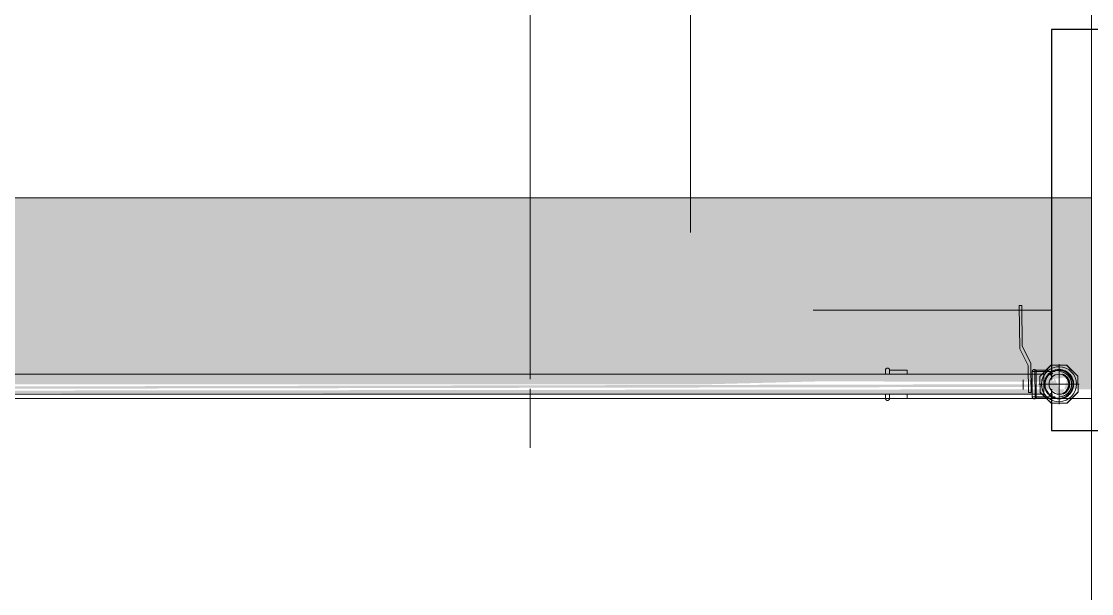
# Model space of a CAD drawing. Header units: metres. Extents: x 5 to 242, y -3 to 162.
# Drawn here: x 184.604 to 185.938, y 108.021 to 108.734 of the extents above; entities that cross this region are included whole.
import ezdxf

# ---------------------------------------------------------------- set-up
doc = ezdxf.new("R2010")
doc.units = ezdxf.units.M
doc.linetypes.add('IMPORT-Dashed _3_', pattern=[0.75, 0.5, -0.25])
doc.layers.add('1053_ARQ_BASE_MATADOURO_2_dwg', color=7, linetype='Continuous', lineweight=5, true_color=0x767676)
doc.layers.add('1053_ARQ_BASE_MATADOURO_dwg', color=7, linetype='Continuous', lineweight=5, true_color=0x767676)
for name, color, linetype, lineweight in [('A-ESTRUTURA', 7, 'Continuous', 30), ('A-PISO', 7, 'Continuous', 5), ('A-WALL', 7, 'Continuous', 9), ('A_PROJEÇÃO', 7, 'IMPORT-Dashed _3_', 5), ('P-PIPE', 7, 'Continuous', 5), ('P-PIPE-CNTR', 7, 'Continuous', 5)]:
    doc.layers.add(name, color=color, linetype=linetype, lineweight=lineweight)

# ---------------------------------------------------------------- blocks, each defined once
blk = doc.blocks.new('AÇO_Tampão Com Rebordo - AÇO_Tampão Com Rebordo-V77-TÉRREO 1_20')
at = {"layer": 'P-PIPE'}
for p, q in [((0, 0.0177), (0.0218, 0.0177)), ((0, 0.0125), (0, 0.0177)), ((0, 0.0125), (0, 0.0177)), ((0.0218, 0.0177), (0.0218, 0.0125)), ((0.0218, 0.0177), (0.0218, 0.0125)), ((0, -0.0177), (0, -0.0125)), ((0, -0.0177), (0, -0.0125)), ((0.0218, -0.0125), (0.0218, -0.0177)), ((0.0218, -0.0125), (0.0218, -0.0177)), ((0.0218, -0.0177), (0, -0.0177))]:
    blk.add_line(p, q, dxfattribs=at)
at = {"layer": 'P-PIPE', "flags": 128}
for points in [[(0.0268, 0.0177), (0.0268, 0.0178), (0.0268, 0.0179), (0.0268, 0.018), (0.0268, 0.0181), (0.0268, 0.0182), (0.0267, 0.0183), (0.0267, 0.0184), (0.0267, 0.0185), (0.0266, 0.0186), (0.0266, 0.0187), (0.0266, 0.0188), (0.0265, 0.0189), (0.0265, 0.0189), (0.0264, 0.019), (0.0264, 0.0191), (0.0263, 0.0192), (0.0262, 0.0193), (0.0262, 0.0193), (0.0261, 0.0194), (0.026, 0.0195), (0.026, 0.0196), (0.0259, 0.0196), (0.0258, 0.0197), (0.0257, 0.0197), (0.0257, 0.0198), (0.0256, 0.0199), (0.0255, 0.0199), (0.0254, 0.02), (0.0253, 0.02), (0.0252, 0.02), (0.0251, 0.0201), (0.025, 0.0201), (0.0249, 0.0201), (0.0248, 0.0201), (0.0247, 0.0202), (0.0246, 0.0202), (0.0245, 0.0202), (0.0244, 0.0202), (0.0243, 0.0202), (0.0242, 0.0202), (0.0241, 0.0202), (0.024, 0.0202), (0.0239, 0.0202), (0.0238, 0.0202), (0.0237, 0.0201), (0.0236, 0.0201), (0.0235, 0.0201), (0.0234, 0.02), (0.0234, 0.02), (0.0233, 0.02), (0.0232, 0.0199), (0.0231, 0.0199), (0.023, 0.0198), (0.0229, 0.0198), (0.0228, 0.0197), (0.0227, 0.0197), (0.0227, 0.0196), (0.0226, 0.0195), (0.0225, 0.0195), (0.0225, 0.0194), (0.0224, 0.0193), (0.0223, 0.0192), (0.0223, 0.0192), (0.0222, 0.0191), (0.0222, 0.019), (0.0221, 0.0189), (0.0221, 0.0188), (0.022, 0.0187), (0.022, 0.0186), (0.0219, 0.0185), (0.0219, 0.0184), (0.0219, 0.0183), (0.0219, 0.0182), (0.0218, 0.0182), (0.0218, 0.0181), (0.0218, 0.018), (0.0218, 0.0179), (0.0218, 0.0178), (0.0218, 0.0177)], [(0.0218, 0.0126), (0.0218, 0.0131), (0.0218, 0.0135), (0.0218, 0.014), (0.0218, 0.0144), (0.0218, 0.0148), (0.0218, 0.0152), (0.0218, 0.0155), (0.0218, 0.0158), (0.0218, 0.0162), (0.0218, 0.0164), (0.0218, 0.0167), (0.0218, 0.0169), (0.0218, 0.0171), (0.0218, 0.0173), (0.0218, 0.0174), (0.0218, 0.0175), (0.0218, 0.0176), (0.0218, 0.0177), (0.0218, 0.0177)], [(0.0218, 0.0177), (0.0218, 0.0176), (0.0218, 0.0176), (0.0218, 0.0175), (0.0218, 0.0173), (0.0218, 0.0172), (0.0218, 0.017), (0.0218, 0.0168), (0.0218, 0.0166), (0.0218, 0.0163), (0.0218, 0.016), (0.0218, 0.0157), (0.0218, 0.0154), (0.0218, 0.015), (0.0218, 0.0146), (0.0218, 0.0142), (0.0218, 0.0138), (0.0218, 0.0133), (0.0218, 0.0128), (0.0218, 0.0123)], [(0.0268, 0.0177), (0.0268, 0.0176), (0.0268, 0.0176), (0.0268, 0.0175), (0.0268, 0.0173), (0.0268, 0.0172), (0.0268, 0.017), (0.0268, 0.0168), (0.0268, 0.0166), (0.0268, 0.0163), (0.0268, 0.016), (0.0268, 0.0157), (0.0268, 0.0154), (0.0268, 0.015), (0.0268, 0.0146), (0.0268, 0.0142), (0.0268, 0.0138), (0.0268, 0.0133), (0.0268, 0.0128), (0.0268, 0.0123)], [(0.0268, 0.0126), (0.0268, 0.0131), (0.0268, 0.0135), (0.0268, 0.014), (0.0268, 0.0144), (0.0268, 0.0148), (0.0268, 0.0152), (0.0268, 0.0155), (0.0268, 0.0158), (0.0268, 0.0162), (0.0268, 0.0164), (0.0268, 0.0167), (0.0268, 0.0169), (0.0268, 0.0171), (0.0268, 0.0173), (0.0268, 0.0174), (0.0268, 0.0175), (0.0268, 0.0176), (0.0268, 0.0177), (0.0268, 0.0177)], [(0.0218, -0.0177), (0.0218, -0.0176), (0.0218, -0.0176), (0.0218, -0.0175), (0.0218, -0.0173), (0.0218, -0.0172), (0.0218, -0.017), (0.0218, -0.0168), (0.0218, -0.0166), (0.0218, -0.0163), (0.0218, -0.016), (0.0218, -0.0157), (0.0218, -0.0154), (0.0218, -0.015), (0.0218, -0.0146), (0.0218, -0.0142), (0.0218, -0.0138), (0.0218, -0.0133), (0.0218, -0.0128), (0.0218, -0.0123)], [(0.0218, -0.0126), (0.0218, -0.0131), (0.0218, -0.0135), (0.0218, -0.014), (0.0218, -0.0144), (0.0218, -0.0148), (0.0218, -0.0152), (0.0218, -0.0155), (0.0218, -0.0158), (0.0218, -0.0162), (0.0218, -0.0164), (0.0218, -0.0167), (0.0218, -0.0169), (0.0218, -0.0171), (0.0218, -0.0173), (0.0218, -0.0174), (0.0218, -0.0175), (0.0218, -0.0176), (0.0218, -0.0177), (0.0218, -0.0177)], [(0.0268, -0.0177), (0.0268, -0.0176), (0.0268, -0.0176), (0.0268, -0.0175), (0.0268, -0.0173), (0.0268, -0.0172), (0.0268, -0.017), (0.0268, -0.0168), (0.0268, -0.0166), (0.0268, -0.0163), (0.0268, -0.016), (0.0268, -0.0157), (0.0268, -0.0154), (0.0268, -0.015), (0.0268, -0.0146), (0.0268, -0.0142), (0.0268, -0.0138), (0.0268, -0.0133), (0.0268, -0.0128), (0.0268, -0.0123)], [(0.0268, -0.0126), (0.0268, -0.0131), (0.0268, -0.0135), (0.0268, -0.014), (0.0268, -0.0144), (0.0268, -0.0148), (0.0268, -0.0152), (0.0268, -0.0155), (0.0268, -0.0158), (0.0268, -0.0162), (0.0268, -0.0164), (0.0268, -0.0167), (0.0268, -0.0169), (0.0268, -0.0171), (0.0268, -0.0173), (0.0268, -0.0174), (0.0268, -0.0175), (0.0268, -0.0176), (0.0268, -0.0177), (0.0268, -0.0177)], [(0.0218, -0.0177), (0.0218, -0.0178), (0.0218, -0.0179), (0.0218, -0.018), (0.0218, -0.0181), (0.0218, -0.0182), (0.0219, -0.0183), (0.0219, -0.0184), (0.0219, -0.0185), (0.022, -0.0186), (0.022, -0.0187), (0.022, -0.0188), (0.0221, -0.0189), (0.0221, -0.0189), (0.0222, -0.019), (0.0222, -0.0191), (0.0223, -0.0192), (0.0224, -0.0193), (0.0224, -0.0193), (0.0225, -0.0194), (0.0226, -0.0195), (0.0226, -0.0196), (0.0227, -0.0196), (0.0228, -0.0197), (0.0229, -0.0197), (0.0229, -0.0198), (0.023, -0.0199), (0.0231, -0.0199), (0.0232, -0.02), (0.0233, -0.02), (0.0234, -0.02), (0.0235, -0.0201), (0.0236, -0.0201), (0.0237, -0.0201), (0.0238, -0.0201), (0.0239, -0.0202), (0.024, -0.0202), (0.0241, -0.0202), (0.0242, -0.0202), (0.0243, -0.0202), (0.0244, -0.0202), (0.0245, -0.0202), (0.0246, -0.0202), (0.0247, -0.0202), (0.0248, -0.0202), (0.0249, -0.0201), (0.025, -0.0201), (0.0251, -0.0201), (0.0252, -0.02), (0.0252, -0.02), (0.0253, -0.02), (0.0254, -0.0199), (0.0255, -0.0199), (0.0256, -0.0198), (0.0257, -0.0198), (0.0258, -0.0197), (0.0259, -0.0197), (0.0259, -0.0196), (0.026, -0.0195), (0.0261, -0.0195), (0.0261, -0.0194), (0.0262, -0.0193), (0.0263, -0.0192), (0.0263, -0.0192), (0.0264, -0.0191), (0.0264, -0.019), (0.0265, -0.0189), (0.0265, -0.0188), (0.0266, -0.0187), (0.0266, -0.0186), (0.0267, -0.0185), (0.0267, -0.0184), (0.0267, -0.0183), (0.0267, -0.0182), (0.0268, -0.0182), (0.0268, -0.0181), (0.0268, -0.018), (0.0268, -0.0179), (0.0268, -0.0178), (0.0268, -0.0177)]]:
    blk.add_lwpolyline(points, dxfattribs=at)
blk = doc.blocks.new('AÇO_Cotovelo 90 45 - AÇO_Cotovelo 90 45-V81-TÉRREO 1_20')
at = {"layer": 'P-PIPE'}
for p, q in [((159.4795, 100.2242), (159.465, 100.2242)), ((159.465, 100.2242), (159.465, 100.2084)), ((159.4795, 100.2084), (159.4795, 100.2242)), ((159.4795, 100.2242), (159.4795, 100.2084)), ((159.465, 100.2084), (159.465, 100.1926)), ((159.4795, 100.1926), (159.4795, 100.2084)), ((159.4795, 100.2084), (159.4795, 100.1926)), ((159.465, 100.1926), (159.4795, 100.1926))]:
    blk.add_line(p, q, dxfattribs=at)
at = {"layer": 'P-PIPE', "flags": 128}
for points in [[(159.465, 100.2242), (159.465, 100.2243), (159.465, 100.2244), (159.465, 100.2245), (159.465, 100.2246), (159.465, 100.2247), (159.465, 100.2248), (159.465, 100.2249), (159.4651, 100.225), (159.4651, 100.2251), (159.4651, 100.2252), (159.4652, 100.2253), (159.4652, 100.2254), (159.4653, 100.2255), (159.4653, 100.2255), (159.4654, 100.2256), (159.4654, 100.2257), (159.4655, 100.2258), (159.4656, 100.2259), (159.4656, 100.2259), (159.4657, 100.226), (159.4658, 100.2261), (159.4659, 100.2261), (159.4659, 100.2262), (159.466, 100.2263), (159.4661, 100.2263), (159.4662, 100.2264), (159.4663, 100.2264), (159.4664, 100.2265), (159.4665, 100.2265), (159.4665, 100.2266), (159.4666, 100.2266), (159.4667, 100.2266), (159.4668, 100.2266), (159.4669, 100.2267), (159.467, 100.2267), (159.4671, 100.2267), (159.4672, 100.2267), (159.4673, 100.2267), (159.4674, 100.2267), (159.4675, 100.2267)], [(159.465, 100.2206), (159.465, 100.221), (159.465, 100.2214), (159.465, 100.2217), (159.465, 100.222), (159.465, 100.2224), (159.465, 100.2226), (159.465, 100.2229), (159.465, 100.2231), (159.465, 100.2234), (159.465, 100.2236), (159.465, 100.2237), (159.465, 100.2239), (159.465, 100.224), (159.465, 100.2241), (159.465, 100.2242), (159.465, 100.2242)], [(159.465, 100.2242), (159.465, 100.2242), (159.465, 100.2241), (159.465, 100.224), (159.465, 100.2239), (159.465, 100.2238), (159.465, 100.2236), (159.465, 100.2234), (159.465, 100.2232), (159.465, 100.223), (159.465, 100.2227), (159.465, 100.2224), (159.465, 100.2221), (159.465, 100.2218), (159.465, 100.2215), (159.465, 100.2211), (159.465, 100.2207), (159.465, 100.2203), (159.465, 100.2199), (159.465, 100.2194), (159.465, 100.219), (159.465, 100.2185), (159.465, 100.218), (159.465, 100.2175), (159.465, 100.217), (159.465, 100.2164), (159.465, 100.2159), (159.465, 100.2153), (159.465, 100.2147), (159.465, 100.2141), (159.465, 100.2136), (159.465, 100.213), (159.465, 100.2123), (159.465, 100.2117), (159.465, 100.2111), (159.465, 100.2105), (159.465, 100.2099), (159.465, 100.2092), (159.465, 100.2086), (159.465, 100.2084)], [(159.4675, 100.2267), (159.4676, 100.2267), (159.4676, 100.2267), (159.4677, 100.2267), (159.4678, 100.2267), (159.4679, 100.2267), (159.468, 100.2267), (159.4681, 100.2266), (159.4682, 100.2266), (159.4683, 100.2266), (159.4684, 100.2265), (159.4685, 100.2265), (159.4686, 100.2264), (159.4687, 100.2264), (159.4688, 100.2263), (159.4689, 100.2263), (159.4689, 100.2262), (159.469, 100.2262), (159.4691, 100.2261), (159.4692, 100.226), (159.4692, 100.226), (159.4693, 100.2259), (159.4694, 100.2258), (159.4694, 100.2257), (159.4695, 100.2257), (159.4696, 100.2256), (159.4696, 100.2255), (159.4697, 100.2254), (159.4697, 100.2253), (159.4697, 100.2252), (159.4698, 100.2251), (159.4698, 100.225), (159.4698, 100.2249), (159.4699, 100.2248), (159.4699, 100.2247), (159.4699, 100.2246), (159.4699, 100.2245), (159.4699, 100.2244), (159.4699, 100.2243), (159.47, 100.2242), (159.47, 100.2242)], [(159.47, 100.2084), (159.47, 100.2091), (159.47, 100.2097), (159.47, 100.2103), (159.47, 100.2109), (159.47, 100.2116), (159.47, 100.2122), (159.47, 100.2128), (159.47, 100.2134), (159.47, 100.214), (159.47, 100.2146), (159.47, 100.2152), (159.47, 100.2157), (159.47, 100.2163), (159.47, 100.2168), (159.47, 100.2173), (159.47, 100.2179), (159.47, 100.2184), (159.47, 100.2188), (159.47, 100.2193), (159.47, 100.2198), (159.47, 100.2202), (159.47, 100.2206), (159.47, 100.221), (159.47, 100.2214), (159.47, 100.2217), (159.47, 100.222), (159.47, 100.2224), (159.47, 100.2226), (159.47, 100.2229), (159.47, 100.2231), (159.47, 100.2234), (159.47, 100.2236), (159.47, 100.2237), (159.47, 100.2239), (159.47, 100.224), (159.47, 100.2241), (159.47, 100.2242), (159.47, 100.2242)], [(159.47, 100.2242), (159.47, 100.2242), (159.47, 100.2241), (159.47, 100.224), (159.47, 100.2239), (159.47, 100.2238), (159.47, 100.2236), (159.47, 100.2234), (159.47, 100.2232), (159.47, 100.223), (159.47, 100.2227), (159.47, 100.2224), (159.47, 100.2221), (159.47, 100.2218), (159.47, 100.2215), (159.47, 100.2211), (159.47, 100.2207)], [(159.4795, 100.2242), (159.4802, 100.2242), (159.481, 100.2242), (159.4817, 100.2242), (159.4824, 100.2242), (159.4832, 100.2242), (159.4839, 100.2242), (159.4846, 100.2242), (159.4854, 100.2242), (159.4861, 100.2242), (159.4868, 100.2242), (159.4875, 100.2242), (159.4881, 100.2242), (159.4888, 100.2242), (159.4894, 100.2242), (159.4901, 100.2242), (159.4907, 100.2242), (159.4913, 100.2242), (159.4918, 100.2242), (159.4924, 100.2242), (159.4929, 100.2242), (159.4934, 100.2242)], [(159.5166, 100.2084), (159.5165, 100.2092), (159.5165, 100.2099), (159.5164, 100.2106), (159.5163, 100.2113), (159.5162, 100.2121), (159.516, 100.2128), (159.5158, 100.2135), (159.5156, 100.2142), (159.5154, 100.2149), (159.5151, 100.2155), (159.5148, 100.2162), (159.5145, 100.2169), (159.5141, 100.2175), (159.5138, 100.2181), (159.5134, 100.2188), (159.5129, 100.2194), (159.5125, 100.2199), (159.512, 100.2205), (159.5115, 100.221), (159.511, 100.2215), (159.5105, 100.222), (159.5099, 100.2225), (159.5093, 100.223), (159.5087, 100.2234), (159.5081, 100.2238), (159.5075, 100.2242), (159.5069, 100.2246), (159.5062, 100.2249), (159.5056, 100.2252), (159.5049, 100.2255), (159.5042, 100.2257), (159.5035, 100.226), (159.5028, 100.2261), (159.5021, 100.2263), (159.5014, 100.2265), (159.5006, 100.2266), (159.4999, 100.2266), (159.4992, 100.2267), (159.4984, 100.2267), (159.4977, 100.2267), (159.497, 100.2267), (159.4963, 100.2266), (159.4955, 100.2265), (159.4948, 100.2264), (159.4941, 100.2262), (159.4934, 100.2261), (159.4927, 100.2259), (159.492, 100.2256), (159.4913, 100.2254), (159.4906, 100.2251), (159.49, 100.2247), (159.4893, 100.2244), (159.4887, 100.224), (159.4881, 100.2236), (159.4875, 100.2232), (159.4869, 100.2228), (159.4863, 100.2223), (159.4858, 100.2218), (159.4853, 100.2213), (159.4848, 100.2208), (159.4843, 100.2202), (159.4838, 100.2197), (159.4834, 100.2191), (159.483, 100.2185), (159.4826, 100.2179), (159.4822, 100.2172), (159.4819, 100.2166), (159.4816, 100.2159), (159.4813, 100.2152), (159.481, 100.2146)], [(159.5028, 100.2209), (159.5033, 100.2207), (159.5038, 100.2205), (159.5043, 100.2203), (159.5047, 100.22), (159.5052, 100.2198), (159.5056, 100.2195), (159.5061, 100.2192), (159.5065, 100.2189), (159.5069, 100.2185), (159.5073, 100.2182), (159.5077, 100.2178), (159.5081, 100.2174), (159.5084, 100.217), (159.5087, 100.2166), (159.5091, 100.2162), (159.5094, 100.2157), (159.5096, 100.2153), (159.5099, 100.2148), (159.5102, 100.2143), (159.5104, 100.2139), (159.5106, 100.2134), (159.5108, 100.2129), (159.5109, 100.2124), (159.5111, 100.2119), (159.5112, 100.2113), (159.5113, 100.2108), (159.5114, 100.2103), (159.5115, 100.2098), (159.5115, 100.2092), (159.5115, 100.2087), (159.5116, 100.2084)], [(159.5032, 100.2234), (159.5038, 100.2232), (159.5044, 100.223), (159.505, 100.2227), (159.5055, 100.2224), (159.5061, 100.2221), (159.5066, 100.2218), (159.5072, 100.2215), (159.5077, 100.2211), (159.5082, 100.2207), (159.5087, 100.2203), (159.5091, 100.2199), (159.5096, 100.2194), (159.51, 100.219), (159.5104, 100.2185), (159.5108, 100.218), (159.5112, 100.2175), (159.5115, 100.217), (159.5119, 100.2164), (159.5122, 100.2159), (159.5125, 100.2153), (159.5127, 100.2147), (159.513, 100.2141), (159.5132, 100.2136), (159.5134, 100.213), (159.5136, 100.2123), (159.5137, 100.2117), (159.5138, 100.2111), (159.5139, 100.2105), (159.514, 100.2099), (159.514, 100.2092), (159.514, 100.2086), (159.514, 100.2084)], [(159.465, 100.2084), (159.465, 100.2078), (159.465, 100.2072), (159.465, 100.2065), (159.465, 100.2059), (159.465, 100.2053), (159.465, 100.2047), (159.465, 100.2041), (159.465, 100.2035), (159.465, 100.2029), (159.465, 100.2023), (159.465, 100.2017), (159.465, 100.2011), (159.465, 100.2006), (159.465, 100.2), (159.465, 100.1995), (159.465, 100.199), (159.465, 100.1985), (159.465, 100.198), (159.465, 100.1975), (159.465, 100.1971), (159.465, 100.1967), (159.465, 100.1962), (159.465, 100.1959), (159.465, 100.1955), (159.465, 100.1951), (159.465, 100.1948), (159.465, 100.1945), (159.465, 100.1942), (159.465, 100.1939), (159.465, 100.1937), (159.465, 100.1935), (159.465, 100.1933), (159.465, 100.1931), (159.465, 100.193), (159.465, 100.1929), (159.465, 100.1928), (159.465, 100.1927), (159.465, 100.1926)], [(159.47, 100.1926), (159.47, 100.1927), (159.47, 100.1927), (159.47, 100.1928), (159.47, 100.1929), (159.47, 100.1931), (159.47, 100.1932), (159.47, 100.1934), (159.47, 100.1936), (159.47, 100.1939), (159.47, 100.1941), (159.47, 100.1944), (159.47, 100.1947), (159.47, 100.195), (159.47, 100.1954), (159.47, 100.1957), (159.47, 100.1961), (159.47, 100.1965), (159.47, 100.197), (159.47, 100.1974), (159.47, 100.1979), (159.47, 100.1984), (159.47, 100.1988), (159.47, 100.1994), (159.47, 100.1999), (159.47, 100.2004), (159.47, 100.201), (159.47, 100.2015), (159.47, 100.2021), (159.47, 100.2027), (159.47, 100.2033), (159.47, 100.2039), (159.47, 100.2045), (159.47, 100.2051), (159.47, 100.2057), (159.47, 100.2064), (159.47, 100.207), (159.47, 100.2076), (159.47, 100.2083), (159.47, 100.2084)], [(159.4808, 100.2139), (159.4806, 100.2132), (159.4804, 100.2124), (159.4803, 100.2117), (159.4801, 100.211), (159.48, 100.2103), (159.48, 100.2095), (159.48, 100.2088), (159.48, 100.2084)], [(159.48, 100.2084), (159.48, 100.2077), (159.48, 100.207), (159.4801, 100.2062), (159.4802, 100.2055), (159.4803, 100.2048), (159.4805, 100.2041), (159.4807, 100.2034), (159.4809, 100.2027)], [(159.4811, 100.202), (159.4814, 100.2013), (159.4817, 100.2006), (159.482, 100.2), (159.4824, 100.1993), (159.4827, 100.1987), (159.4831, 100.1981), (159.4836, 100.1975), (159.484, 100.1969), (159.4845, 100.1964), (159.485, 100.1958), (159.4855, 100.1953), (159.486, 100.1948), (159.4866, 100.1943), (159.4872, 100.1939), (159.4878, 100.1934), (159.4884, 100.193), (159.489, 100.1926), (159.4896, 100.1923), (159.4903, 100.192), (159.4909, 100.1916), (159.4916, 100.1914), (159.4923, 100.1911), (159.493, 100.1909), (159.4937, 100.1907), (159.4944, 100.1905), (159.4951, 100.1904), (159.4959, 100.1903), (159.4966, 100.1902), (159.4973, 100.1901), (159.4981, 100.1901), (159.4988, 100.1901), (159.4995, 100.1902), (159.5002, 100.1902), (159.501, 100.1903), (159.5017, 100.1904), (159.5024, 100.1906), (159.5031, 100.1908), (159.5038, 100.191), (159.5045, 100.1912), (159.5052, 100.1915), (159.5059, 100.1918), (159.5065, 100.1921), (159.5072, 100.1924), (159.5078, 100.1928), (159.5084, 100.1932), (159.509, 100.1936), (159.5096, 100.1941), (159.5102, 100.1945), (159.5107, 100.195), (159.5112, 100.1955), (159.5117, 100.1961), (159.5122, 100.1966), (159.5127, 100.1972), (159.5131, 100.1978), (159.5135, 100.1984), (159.5139, 100.199), (159.5143, 100.1996), (159.5146, 100.2003), (159.5149, 100.2009), (159.5152, 100.2016), (159.5155, 100.2023), (159.5157, 100.203), (159.5159, 100.2037), (159.5161, 100.2044), (159.5162, 100.2051), (159.5164, 100.2058), (159.5165, 100.2066), (159.5165, 100.2073), (159.5165, 100.208), (159.5166, 100.2084)], [(159.514, 100.2084), (159.514, 100.2078), (159.514, 100.2072), (159.5139, 100.2065), (159.5138, 100.2059), (159.5137, 100.2053), (159.5136, 100.2047), (159.5134, 100.2041), (159.5132, 100.2035), (159.513, 100.2029), (159.5128, 100.2023), (159.5125, 100.2017), (159.5123, 100.2011), (159.512, 100.2006), (159.5116, 100.2), (159.5113, 100.1995), (159.5109, 100.199), (159.5105, 100.1985), (159.5101, 100.198), (159.5097, 100.1975), (159.5093, 100.1971), (159.5088, 100.1967), (159.5083, 100.1962), (159.5078, 100.1959), (159.5073, 100.1955), (159.5068, 100.1951), (159.5062, 100.1948), (159.5057, 100.1945), (159.5051, 100.1942), (159.5046, 100.1939), (159.504, 100.1937), (159.5034, 100.1935), (159.5028, 100.1933)], [(159.5116, 100.2084), (159.5115, 100.2079), (159.5115, 100.2074), (159.5115, 100.2068), (159.5114, 100.2063), (159.5113, 100.2058), (159.5112, 100.2053), (159.511, 100.2047), (159.5109, 100.2042), (159.5107, 100.2037), (159.5105, 100.2032), (159.5103, 100.2028), (159.51, 100.2023), (159.5098, 100.2018), (159.5095, 100.2014), (159.5092, 100.2009), (159.5089, 100.2005), (159.5086, 100.2001), (159.5082, 100.1997), (159.5079, 100.1993), (159.5075, 100.1989), (159.5071, 100.1985), (159.5067, 100.1982), (159.5063, 100.1978), (159.5059, 100.1975), (159.5054, 100.1972), (159.505, 100.197), (159.5045, 100.1967), (159.504, 100.1965), (159.5036, 100.1962), (159.5031, 100.196)], [(159.465, 100.1926), (159.465, 100.1927), (159.465, 100.1927), (159.465, 100.1928), (159.465, 100.1929), (159.465, 100.1931), (159.465, 100.1932), (159.465, 100.1934), (159.465, 100.1936), (159.465, 100.1939), (159.465, 100.1941), (159.465, 100.1944), (159.465, 100.1947), (159.465, 100.195), (159.465, 100.1954), (159.465, 100.1957), (159.465, 100.1961)], [(159.4675, 100.1901), (159.4674, 100.1901), (159.4673, 100.1901), (159.4672, 100.1901), (159.4671, 100.1902), (159.467, 100.1902), (159.4669, 100.1902), (159.4668, 100.1902), (159.4667, 100.1902), (159.4666, 100.1903), (159.4665, 100.1903), (159.4664, 100.1904), (159.4663, 100.1904), (159.4662, 100.1905), (159.4661, 100.1905), (159.466, 100.1906), (159.466, 100.1906), (159.4659, 100.1907), (159.4658, 100.1907), (159.4657, 100.1908), (159.4657, 100.1909), (159.4656, 100.191), (159.4655, 100.191), (159.4655, 100.1911), (159.4654, 100.1912), (159.4653, 100.1913), (159.4653, 100.1914), (159.4652, 100.1914), (159.4652, 100.1915), (159.4652, 100.1916), (159.4651, 100.1917), (159.4651, 100.1918), (159.4651, 100.1919), (159.465, 100.192), (159.465, 100.1921), (159.465, 100.1922), (159.465, 100.1923), (159.465, 100.1924), (159.465, 100.1925), (159.465, 100.1926), (159.465, 100.1926)], [(159.47, 100.1926), (159.4699, 100.1925), (159.4699, 100.1924), (159.4699, 100.1923), (159.4699, 100.1922), (159.4699, 100.1921), (159.4699, 100.192), (159.4699, 100.1919), (159.4698, 100.1918), (159.4698, 100.1917), (159.4698, 100.1916), (159.4697, 100.1916), (159.4697, 100.1915), (159.4696, 100.1914), (159.4696, 100.1913), (159.4695, 100.1912), (159.4695, 100.1911), (159.4694, 100.191), (159.4693, 100.191), (159.4693, 100.1909), (159.4692, 100.1908), (159.4691, 100.1908), (159.469, 100.1907), (159.469, 100.1906), (159.4689, 100.1906), (159.4688, 100.1905), (159.4687, 100.1905), (159.4686, 100.1904), (159.4685, 100.1904), (159.4684, 100.1903), (159.4684, 100.1903), (159.4683, 100.1903), (159.4682, 100.1902), (159.4681, 100.1902), (159.468, 100.1902), (159.4679, 100.1902), (159.4678, 100.1901), (159.4677, 100.1901), (159.4676, 100.1901), (159.4675, 100.1901), (159.4675, 100.1901)], [(159.47, 100.1962), (159.47, 100.1959), (159.47, 100.1955), (159.47, 100.1951), (159.47, 100.1948), (159.47, 100.1945), (159.47, 100.1942), (159.47, 100.1939), (159.47, 100.1937), (159.47, 100.1935), (159.47, 100.1933), (159.47, 100.1931), (159.47, 100.193), (159.47, 100.1929), (159.47, 100.1928), (159.47, 100.1927), (159.47, 100.1926)], [(159.4936, 100.1926), (159.4931, 100.1926), (159.4925, 100.1926), (159.492, 100.1926), (159.4914, 100.1926), (159.4908, 100.1926), (159.4902, 100.1926), (159.4896, 100.1926), (159.489, 100.1926), (159.4883, 100.1926), (159.4876, 100.1926), (159.487, 100.1926), (159.4863, 100.1926), (159.4856, 100.1926), (159.4848, 100.1926), (159.4841, 100.1926), (159.4834, 100.1926), (159.4826, 100.1926), (159.4819, 100.1926), (159.4812, 100.1926), (159.4804, 100.1926), (159.4797, 100.1926), (159.4795, 100.1926)]]:
    blk.add_lwpolyline(points, dxfattribs=at)
at = {"layer": 'P-PIPE'}
for radius, start, end in [(0.0158, 120, 135), (0.0158, 0, 90), (0.0158, 0, 90), (0.0158, 0, 75), (0.0158, 270, 0), (0.0158, 270, 0), (0.0158, 285, 0), (0.0121, 0, 45), (0.0121, 0, 45), (0.0121, 315, 0), (0.0121, 315, 0), (0.0158, 225, 240)]:
    blk.add_arc((159.4983, 100.2084), radius, start, end, dxfattribs=at)
blk = doc.blocks.new('Valvula esfera BSP - Válvula Esfera BSP - TupyValve - Válvula Esfera BSP TupyValves PN25 Standard-V88-TÉRREO 1_20')
at = {"layer": 'P-PIPE', "true_color": 0x7f7f7f}
blk.add_hatch(color=8, dxfattribs=at).paths.add_polyline_path([(159.5035, 108.2651), (159.493, 108.2907), (159.4895, 108.2756), (159.4978, 108.2694)])
at = {"layer": 'P-PIPE'}
for p, q in [((159.4498, 108.3262), (159.4492, 108.3799)), ((159.4492, 108.3799), (159.4524, 108.3799)), ((159.4524, 108.3799), (159.4492, 108.3799)), ((159.4492, 108.3799), (159.4498, 108.3262)), ((159.4524, 108.3799), (159.4529, 108.3297)), ((159.4529, 108.3297), (159.4524, 108.3799)), ((159.4529, 108.3297), (159.4635, 108.3078)), ((159.4635, 108.3078), (159.4529, 108.3297)), ((159.4604, 108.3052), (159.4498, 108.3262)), ((159.4498, 108.3262), (159.4604, 108.3052)), ((159.4608, 108.2715), (159.4604, 108.3052)), ((159.4604, 108.3052), (159.4608, 108.2715)), ((159.4635, 108.3078), (159.4639, 108.2715)), ((159.4639, 108.2715), (159.4635, 108.3078)), ((159.4889, 108.3055), (159.475, 108.2916)), ((159.475, 108.2916), (159.4889, 108.3055)), ((159.4886, 108.3055), (159.475, 108.2914)), ((159.475, 108.2914), (159.4886, 108.3055)), ((159.5083, 108.3057), (159.4886, 108.3055)), ((159.4886, 108.3055), (159.5083, 108.3057)), ((159.5086, 108.3057), (159.4889, 108.3055)), ((159.4889, 108.3055), (159.5086, 108.3057)), ((159.5224, 108.292), (159.5083, 108.3057)), ((159.5083, 108.3057), (159.5224, 108.292)), ((159.5224, 108.2918), (159.5086, 108.3057)), ((159.5086, 108.3057), (159.5224, 108.2918)), ((159.4859, 108.2995), (159.4686, 108.2993)), ((159.4686, 108.2993), (159.469, 108.2645)), ((159.4686, 108.2993), (159.469, 108.2645)), ((159.475, 108.2916), (159.4752, 108.272)), ((159.4752, 108.272), (159.475, 108.2916)), ((159.475, 108.2914), (159.4752, 108.2717)), ((159.4752, 108.2717), (159.475, 108.2914)), ((159.5226, 108.2724), (159.5224, 108.292)), ((159.5224, 108.292), (159.5226, 108.2724)), ((159.5226, 108.2721), (159.5224, 108.2918)), ((159.5224, 108.2918), (159.5226, 108.2721)), ((159.4539, 108.2874), (159.4541, 108.2754)), ((159.4539, 108.2874), (159.4541, 108.2754)), ((159.4606, 108.2875), (159.4608, 108.2755)), ((159.4606, 108.2875), (159.4608, 108.2755)), ((159.4639, 108.2755), (159.4637, 108.2875)), ((159.4639, 108.2755), (159.4637, 108.2875)), ((159.4689, 108.2756), (159.4687, 108.2876)), ((159.4689, 108.2756), (159.4687, 108.2876)), ((159.4639, 108.2715), (159.4608, 108.2715)), ((159.4608, 108.2715), (159.4639, 108.2715)), ((159.469, 108.2645), (159.4854, 108.2647)), ((159.4752, 108.272), (159.489, 108.2581)), ((159.489, 108.2581), (159.4752, 108.272)), ((159.4752, 108.2717), (159.4893, 108.2581)), ((159.4893, 108.2581), (159.4752, 108.2717)), ((159.5087, 108.2583), (159.5226, 108.2721)), ((159.5226, 108.2721), (159.5087, 108.2583)), ((159.509, 108.2583), (159.5226, 108.2724)), ((159.5226, 108.2724), (159.509, 108.2583)), ((159.489, 108.2581), (159.5087, 108.2583)), ((159.5087, 108.2583), (159.489, 108.2581)), ((159.4893, 108.2581), (159.509, 108.2583)), ((159.509, 108.2583), (159.4893, 108.2581))]:
    blk.add_line(p, q, dxfattribs=at)
for centre, radius, start, end in [((159.4988, 108.2819), 0.0218, 90.612, 270.612), ((159.4988, 108.2819), 0.0218, 90.612, 270.612), ((159.4988, 108.2819), 0.0218, 270.612, 90.612), ((159.4988, 108.2819), 0.0218, 270.612, 90.612), ((159.4988, 108.2818), 0.0174, 90.612, 270.612), ((159.4988, 108.2818), 0.0174, 90.612, 270.612), ((159.4988, 108.2819), 0.0174, 90.612, 150.612), ((159.4988, 108.2819), 0.0174, 90.612, 150.612), ((159.4988, 108.2819), 0.0174, 270.612, 90.612), ((159.4988, 108.2819), 0.0174, 270.612, 90.612), ((159.4988, 108.2818), 0.0174, 270.612, 90.612), ((159.4988, 108.2818), 0.0174, 270.612, 90.612), ((159.4988, 108.2819), 0.0174, 210.612, 270.612), ((159.4988, 108.2819), 0.0174, 210.612, 270.612)]:
    blk.add_arc(centre, radius, start, end, dxfattribs=at)
for points, knots in [([(159.4854, 108.2647), (159.4853, 108.2647), (159.4851, 108.2649), (159.4846, 108.2653), (159.4841, 108.2658), (159.4835, 108.2663), (159.4828, 108.267), (159.4821, 108.2678), (159.4814, 108.2687), (159.4807, 108.2696), (159.4798, 108.2711), (159.479, 108.2727), (159.4783, 108.2745), (159.4778, 108.2759), (159.4774, 108.2774), (159.4771, 108.2794), (159.4769, 108.2816), (159.4771, 108.2838), (159.4773, 108.2859), (159.4778, 108.2879), (159.4784, 108.2898), (159.4792, 108.2915), (159.4801, 108.2931), (159.481, 108.2945), (159.4817, 108.2955), (159.4825, 108.2963), (159.4832, 108.2971), (159.4839, 108.2978), (159.4844, 108.2983), (159.4848, 108.2986), (159.4851, 108.2989), (159.4856, 108.2992), (159.4858, 108.2994), (159.4859, 108.2995)], [0, 0, 0, 0, 0.055556, 0.083333, 0.111111, 0.138889, 0.166667, 0.194444, 0.222222, 0.25, 0.277778, 0.333333, 0.361111, 0.388889, 0.416667, 0.444444, 0.5, 0.527778, 0.555556, 0.611111, 0.638889, 0.666667, 0.722222, 0.75, 0.777778, 0.805556, 0.833333, 0.861111, 0.888889, 0.902778, 0.916667, 0.944444, 1, 1, 1, 1]), ([(159.4859, 108.2995), (159.4858, 108.2994), (159.4856, 108.2992), (159.4851, 108.2989), (159.4848, 108.2986), (159.4844, 108.2983), (159.4839, 108.2978), (159.4832, 108.2971), (159.4825, 108.2963), (159.4817, 108.2955), (159.481, 108.2945), (159.4801, 108.2931), (159.4792, 108.2915), (159.4784, 108.2898), (159.4779, 108.2883), (159.4775, 108.2868), (159.4771, 108.2848), (159.477, 108.2827), (159.477, 108.2805), (159.4772, 108.2784), (159.4777, 108.2764), (159.4783, 108.2745), (159.479, 108.2727), (159.4798, 108.2711), (159.4807, 108.2696), (159.4814, 108.2687), (159.4821, 108.2678), (159.4828, 108.267), (159.4835, 108.2663), (159.4841, 108.2658), (159.4846, 108.2653), (159.4851, 108.2649), (159.4853, 108.2647), (159.4854, 108.2647)], [0, 0, 0, 0, 0.055556, 0.083333, 0.097222, 0.111111, 0.138889, 0.166667, 0.194444, 0.222222, 0.25, 0.277778, 0.333333, 0.361111, 0.388889, 0.416667, 0.444444, 0.5, 0.527778, 0.555556, 0.611111, 0.638889, 0.666667, 0.722222, 0.75, 0.777778, 0.805556, 0.833333, 0.861111, 0.888889, 0.916667, 0.944444, 1, 1, 1, 1])]:
    blk.add_open_spline(points, degree=3, knots=knots, dxfattribs=at)
blk = doc.blocks.new('1053_ARQ_BASE_MATADOURO_dwg_arq geral tgov-4039641-TÉRREO 1_20')
at = {"layer": 'A-ESTRUTURA', "color": 253, "true_color": 0xaaaaaa}
blk.add_line((29.2796, 25.5382), (29.2796, 25.1019), dxfattribs=at)
at = {"layer": 'A-ESTRUTURA', "color": 253, "true_color": 0xaaaaaa, "flags": 128}
blk.add_lwpolyline([(29.2796, 25.0896), (29.2796, 25.0382), (29.4796, 25.0382), (29.4796, 25.5382), (29.2796, 25.5382)], dxfattribs=at)
at = {"layer": 'A_PROJEÇÃO', "color": 253, "true_color": 0xaaaaaa}
blk.add_line((28.6296, 24.2667), (28.6296, 25.09), dxfattribs=at)
at = {"layer": 'A_PROJEÇÃO', "color": 253, "true_color": 0xaaaaaa, "flags": 128}
for points in [[(32.7766, 25.1882), (32.7766, 26.8882), (28.8296, 26.8882), (28.8296, 25.1882), (29.2796, 25.1882)], [(28.6296, 25.1021), (28.6296, 25.8882), (55.2046, 25.8882), (55.2046, 15.2832)]]:
    blk.add_lwpolyline(points, dxfattribs=at)
blk = doc.blocks.new('1053_ARQ_BASE_MATADOURO_dwg-3625622-TÉRREO 1_20')
blk.add_blockref('1053_ARQ_BASE_MATADOURO_dwg_arq geral tgov-4039641-TÉRREO 1_20', (130.2098, 83.186))
blk = doc.blocks.new('1053_ARQ_BASE_MATADOURO_2_dwg-3637054-TÉRREO 1_20')
at = {"layer": 'A-PISO', "color": 253, "true_color": 0xaaaaaa, "flags": 128}
for points in [[(143.432, 76.3882), (159.5394, 76.3882), (159.5394, 76.2382), (159.5394, 75.3282)], [(159.5394, 75.0782), (159.5394, 75.3282), (143.432, 75.3282)], [(143.432, 75.0782), (159.5394, 75.0782), (159.5394, 74.2782)]]:
    blk.add_lwpolyline(points, dxfattribs=at)

msp = doc.modelspace()

# ---------------------------------------------------------------- hatches: boundary and pattern name
at = {"layer": 'A-WALL', "true_color": 0xffd4aa, "transparency": 33554483}
h = msp.add_hatch(color=41, dxfattribs=at)
h.paths.add_polyline_path([(166.2829, 108.2642), (168.1143, 108.2756), (168.1143, 108.2944), (169.3545, 108.2944), (169.3545, 108.5142), (166.2829, 108.5142)])
h.paths.add_polyline_path([(176.521, 108.2642), (185.9382, 108.2756), (185.9382, 108.5142), (169.8307, 108.5142), (169.8307, 108.2944), (170.6483, 108.2851), (170.6483, 108.2694), (175.9001, 108.2642)])
h.paths.add_polyline_path([(185.9023, 108.2651), (185.8885, 108.2881), (185.9087, 108.2907), (185.9022, 108.2694)])
h.paths.add_polyline_path([(185.7058, 108.2694), (175.9001, 108.2819), (175.9008, 108.2944), (185.8788, 108.2851), (185.8788, 108.2694)])
h.paths.add_polyline_path([(175.8618, 108.2694), (173.3143, 108.2786), (173.3143, 108.2944), (175.8618, 108.2851), (175.8618, 108.2698)])
h.paths.add_polyline_path([(166.9411, 108.2694), (166.7607, 108.2786), (166.7607, 108.2944), (168.0483, 108.2851), (168.0483, 108.2694), (167.5798, 108.2694)])
h.paths.add_polyline_path([(171.4118, 108.2694), (170.7143, 108.2786), (170.7143, 108.2944), (173.2483, 108.2851), (173.2483, 108.2694), (172.0504, 108.2694)])
at = {"layer": 'P-PIPE', "true_color": 0xc0c0c0}
for points in [[(185.4623, 108.2819), (185.8788, 108.2927), (185.8788, 108.2944), (180.9033, 108.2851), (180.9033, 108.2819), (184.8236, 108.2819)], [(180.9033, 108.2694), (185.8788, 108.2786), (185.8788, 108.2819), (180.9033, 108.2711), (180.9033, 108.2698)]]:
    msp.add_hatch(color=9, dxfattribs=at).paths.add_polyline_path(points)

# ---------------------------------------------------------------- linework, layer by layer
at = {"layer": 'A-WALL', "color": 253, "true_color": 0xaaaaaa}
for p, q in [((185.9382, 108.5142), (169.8307, 108.5142)), ((185.9382, 108.2642), (185.9382, 108.5142)), ((169.8307, 108.2642), (185.9382, 108.2642))]:
    msp.add_line(p, q, dxfattribs=at)
at = {"layer": 'P-PIPE'}
for p, q in [((185.8788, 108.2944), (180.9033, 108.2944)), ((185.8788, 108.2694), (185.8788, 108.2944)), ((180.9033, 108.2694), (185.8788, 108.2694))]:
    msp.add_line(p, q, dxfattribs=at)
for start, end in [(90, 180), (90, 180), (0, 90), (0, 90), (0, 60), (0, 60), (180, 270), (180, 270), (270, 0), (270, 0), (300, 0), (300, 0)]:
    msp.add_arc((185.8976, 108.2819), 0.0125, start, end, dxfattribs=at)
at = {"layer": 'P-PIPE-CNTR'}
for p, q in [((185.8976, 108.2569), (185.8976, 108.3069)), ((185.8726, 108.2819), (185.9226, 108.2819)), ((185.9021, 108.2819), (185.9226, 108.2819)), ((185.8976, 108.2569), (185.8976, 108.2686))]:
    msp.add_line(p, q, dxfattribs=at)

# ---------------------------------------------------------------- block references
at = {"layer": '1053_ARQ_BASE_MATADOURO_2_dwg', "color": 253, "true_color": 0xaaaaaa}
msp.add_blockref('1053_ARQ_BASE_MATADOURO_2_dwg-3637054-TÉRREO 1_20', (26.3988, 33.186), dxfattribs=at)
at = {"layer": '1053_ARQ_BASE_MATADOURO_dwg', "color": 253, "true_color": 0xaaaaaa}
msp.add_blockref('1053_ARQ_BASE_MATADOURO_dwg-3625622-TÉRREO 1_20', (26.3988, 0), dxfattribs=at)
at = {"layer": 'P-PIPE'}
msp.add_blockref('Valvula esfera BSP - Válvula Esfera BSP - TupyValve - Válvula Esfera BSP TupyValves PN25 Standard-V88-TÉRREO 1_20', (26.3988, 0), dxfattribs=at)
at = {"layer": 'P-PIPE', "extrusion": (0, 0, -1)}
msp.add_blockref('AÇO_Tampão Com Rebordo - AÇO_Tampão Com Rebordo-V77-TÉRREO 1_20', (-185.7081, 108.2819), dxfattribs=at)
msp.add_blockref('AÇO_Tampão Com Rebordo - AÇO_Tampão Com Rebordo-V77-TÉRREO 1_20', (-185.7081, 108.2819), dxfattribs=at)
at = {"layer": 'P-PIPE', "rotation": 359.995906280718}
msp.add_blockref('AÇO_Cotovelo 90 45 - AÇO_Cotovelo 90 45-V81-TÉRREO 1_20', (26.3921, 8.0849), dxfattribs=at)

doc.saveas('drawing.dxf')
